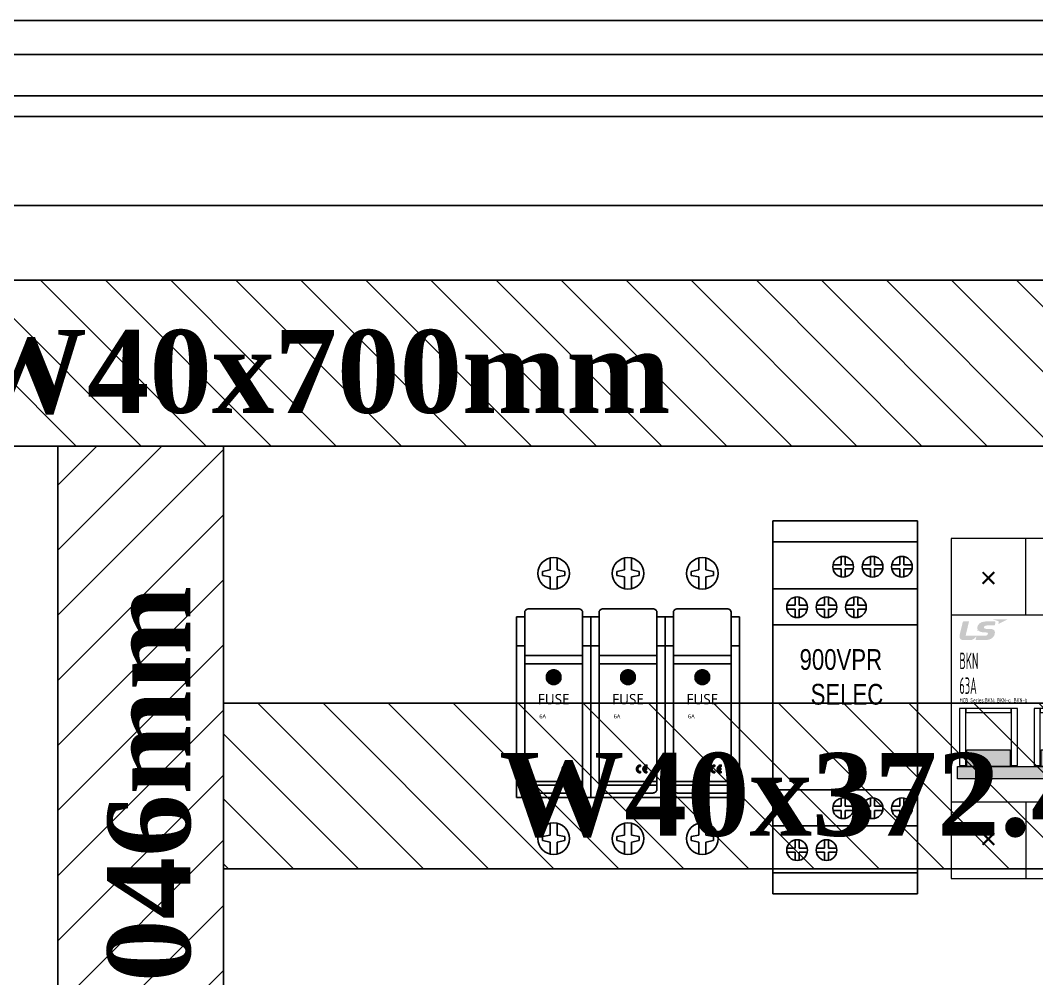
# Model space of a CAD drawing. Header units: millimetres. Extents: x 0 to 3565, y 0 to 2487.
# Drawn here: x 2520.9 to 2766.3, y 2001 to 2232.3 of the extents above; entities that cross this region are included whole.
import ezdxf
from ezdxf.enums import TextEntityAlignment as Align

# ---------------------------------------------------------------- set-up
doc = ezdxf.new("R2010")
doc.units = ezdxf.units.MM
doc.linetypes.add('NEW_LINE159', pattern=[0.7, 0.5, -0.2])
doc.layers.add('2', color=2, linetype='Continuous')
doc.layers.add('hw_Text', color=7, linetype='Continuous', lineweight=13)
doc.styles.add('1_Segoe UI', font='segoeui.ttf')
doc.styles.add('Tahoma', font='timesbd.ttf', dxfattribs={"height": 50})
doc.styles.add('WD_IEC', font='isocp2.shx')

# ---------------------------------------------------------------- blocks, each defined once
blk = doc.blocks.new('*U478')
at = {"ltscale": 100}
h = blk.add_hatch(dxfattribs=at)
h.set_pattern_fill('ANSI31', color=253, scale=3.5, angle=-90, style=0)
h.set_pattern_definition([(315, (295, -0.0001), (7.85772, 7.85772), [])])
h.paths.add_polyline_path([(-102.5, 40), (-102.5, 0), (597.5, 0), (597.5, 40)])
at = {"color": 253, "ltscale": 150}
blk.add_lwpolyline([(-102.5, 40), (-102.5, 0), (597.5, 0), (597.5, 40)], close=True, dxfattribs=at)
at = {"color": 253, "ltscale": 5, "style": 'Tahoma'}
blk.add_attdef('SIZE2', text='', height=20, dxfattribs=at).set_placement((247.5, 18), align=Align.MIDDLE_CENTER)
blk = doc.blocks.new('*U446')
at = {"ltscale": 5}
for p, q in [((8.09, 32.86), (8.1, 35.71)), ((9.81, 32.86), (9.81, 35.71)), ((8.09, 32.86), (6.28, 32.48)), ((8.09, 32.86), (6.28, 32.48)), ((6.28, 32.48), (6.28, 31.52)), ((11.62, 32.48), (9.81, 32.86)), ((11.62, 31.52), (11.62, 32.48)), ((8.09, 31.14), (6.28, 31.52)), ((8.09, 31.14), (8.09, 28.29)), ((8.09, 28.29), (8.09, 31.14)), ((9.81, 31.14), (11.62, 31.52)), ((9.81, 31.14), (9.81, 28.29)), ((9.81, 31.14), (9.81, 31.14)), ((-0.05, 21.5), (-0.05, -22.1)), ((17.95, -22.1), (17.95, 21.5)), ((-0.05, 0), (0.05, 0)), ((17.85, 0), (17.95, 0)), ((-0.05, -22.1), (17.95, -22.1))]:
    blk.add_line(p, q, dxfattribs=at)
at = {"color": 72}
for p, q in [((-0.05, 21.5), (1.95, 21.5)), ((15.95, 21.5), (17.95, 21.5)), ((-0.05, 14.5), (1.95, 14.5)), ((15.95, 14.5), (17.95, 14.5))]:
    blk.add_line(p, q, dxfattribs=at)
for p, q in [((15.95, 12.17), (1.95, 12.17)), ((15.95, 10.18), (1.95, 10.18)), ((15.95, -18.25), (1.95, -18.25)), ((15.95, -19.09), (1.95, -19.09))]:
    blk.add_line(p, q)
at = {"color": 4}
blk.add_line((17.95, -22.1), (-0.05, -22.1), dxfattribs=at)
at = {"color": 9, "ltscale": 5}
for p, q in [((8.09, -31.14), (8.1, -28.29)), ((9.81, -31.14), (9.81, -28.29)), ((8.09, -31.14), (6.28, -31.52)), ((8.09, -31.14), (6.28, -31.52)), ((6.28, -31.52), (6.28, -32.48)), ((11.62, -31.52), (9.81, -31.14)), ((11.62, -32.48), (11.62, -31.52)), ((8.09, -32.86), (6.28, -32.48)), ((8.09, -32.86), (8.09, -35.71)), ((8.09, -35.71), (8.09, -32.86)), ((9.81, -32.86), (11.62, -32.48)), ((9.81, -32.86), (9.81, -35.71)), ((9.81, -32.86), (9.81, -32.86))]:
    blk.add_line(p, q, dxfattribs=at)
at = {"ltscale": 5}
blk.add_lwpolyline([(1.95, 22.47, -0.414214), (2.95, 23.47), (14.95, 23.47, -0.414214), (15.95, 22.47), (15.95, -20, -0.414214), (14.95, -21), (2.95, -21, -0.414214), (1.95, -20)], format="xyb", close=True, dxfattribs=at)
at = {"color": 240, "linetype": 'NEW_LINE159'}
blk.add_lwpolyline([(10.72, 6.95), (10.72, 6.95), (10.71, 7.13), (10.69, 7.31), (10.64, 7.48), (10.58, 7.64), (10.51, 7.8), (10.42, 7.94), (10.32, 8.08), (10.2, 8.21), (10.08, 8.32), (9.94, 8.42), (9.79, 8.51), (9.64, 8.59), (9.48, 8.65), (9.31, 8.69), (9.13, 8.72), (8.95, 8.73), (8.95, 8.73), (8.77, 8.72), (8.59, 8.69), (8.42, 8.65), (8.26, 8.59), (8.11, 8.51), (7.96, 8.42), (7.82, 8.32), (7.7, 8.21), (7.58, 8.08), (7.48, 7.94), (7.39, 7.8), (7.32, 7.64), (7.26, 7.48), (7.21, 7.31), (7.19, 7.13), (7.18, 6.95), (7.18, 6.95), (7.19, 6.77), (7.21, 6.6), (7.26, 6.43), (7.32, 6.26), (7.39, 6.11), (7.48, 5.96), (7.58, 5.83), (7.7, 5.7), (7.82, 5.59), (7.96, 5.48), (8.11, 5.4), (8.26, 5.32), (8.42, 5.26), (8.59, 5.22), (8.77, 5.19), (8.95, 5.18), (8.95, 5.18), (9.13, 5.19), (9.31, 5.22), (9.48, 5.26), (9.64, 5.32), (9.79, 5.4), (9.94, 5.48), (10.08, 5.59), (10.2, 5.7), (10.32, 5.83), (10.42, 5.96), (10.51, 6.11), (10.58, 6.26), (10.64, 6.43), (10.69, 6.6), (10.71, 6.77), (10.72, 6.95)], dxfattribs=at)
at = {"color": 240}
for points in [[(10.69, 7.3), (7.21, 7.3), (7.25, 7.47)], [(7.25, 7.47), (7.21, 7.3)], [(10.65, 7.47), (7.25, 7.47), (7.31, 7.63)], [(7.31, 7.63), (7.25, 7.47)], [(7.25, 7.47), (10.69, 7.3)], [(7.25, 7.47), (10.69, 7.3)], [(10.69, 7.3), (10.65, 7.47), (7.25, 7.47)], [(10.59, 7.63), (7.31, 7.63), (7.39, 7.79)], [(7.39, 7.79), (7.31, 7.63)], [(7.31, 7.63), (10.65, 7.47)], [(7.31, 7.63), (10.65, 7.47)], [(10.65, 7.47), (10.59, 7.63), (7.31, 7.63)], [(10.51, 7.79), (7.39, 7.79), (7.48, 7.94)], [(7.48, 7.94), (7.39, 7.79)], [(7.39, 7.79), (10.59, 7.63)], [(7.39, 7.79), (10.59, 7.63)], [(10.59, 7.63), (10.51, 7.79), (7.39, 7.79)], [(10.42, 7.94), (7.48, 7.94), (7.58, 8.08)], [(7.58, 8.08), (7.48, 7.94)], [(7.48, 7.94), (10.51, 7.79)], [(7.48, 7.94), (10.51, 7.79)], [(10.51, 7.79), (10.42, 7.94), (7.48, 7.94)], [(10.32, 8.08), (7.58, 8.08), (7.7, 8.21)], [(7.7, 8.21), (7.58, 8.08)], [(7.58, 8.08), (10.42, 7.94)], [(7.58, 8.08), (10.42, 7.94)], [(10.42, 7.94), (10.32, 8.08), (7.58, 8.08)], [(10.2, 8.21), (7.7, 8.21), (7.83, 8.32)], [(7.83, 8.32), (7.7, 8.21)], [(7.7, 8.21), (10.32, 8.08)], [(7.7, 8.21), (10.32, 8.08)], [(10.32, 8.08), (10.2, 8.21), (7.7, 8.21)], [(10.07, 8.32), (7.83, 8.32), (7.97, 8.43)], [(7.97, 8.43), (7.83, 8.32)], [(7.83, 8.32), (10.2, 8.21)], [(7.83, 8.32), (10.2, 8.21)], [(10.2, 8.21), (10.07, 8.32), (7.83, 8.32)], [(9.93, 8.43), (7.97, 8.43), (8.11, 8.52)], [(8.11, 8.52), (7.97, 8.43)], [(7.97, 8.43), (10.07, 8.32)], [(7.97, 8.43), (10.07, 8.32)], [(10.07, 8.32), (9.93, 8.43), (7.97, 8.43)], [(9.79, 8.52), (8.11, 8.52), (8.27, 8.59)], [(8.27, 8.59), (8.11, 8.52)], [(8.11, 8.52), (9.93, 8.43)], [(8.11, 8.52), (9.93, 8.43)], [(9.93, 8.43), (9.79, 8.52), (8.11, 8.52)], [(9.63, 8.59), (8.27, 8.59), (8.44, 8.65)], [(8.44, 8.65), (8.27, 8.59)], [(8.27, 8.59), (9.79, 8.52)], [(8.27, 8.59), (9.79, 8.52)], [(9.79, 8.52), (9.63, 8.59), (8.27, 8.59)], [(9.46, 8.65), (8.44, 8.65), (8.6, 8.69)], [(8.6, 8.69), (8.44, 8.65)], [(8.44, 8.65), (9.63, 8.59)], [(8.44, 8.65), (9.63, 8.59)], [(9.63, 8.59), (9.46, 8.65), (8.44, 8.65)], [(9.3, 8.69), (8.6, 8.69), (8.78, 8.72)], [(8.78, 8.72), (8.6, 8.69)], [(8.6, 8.69), (9.46, 8.65)], [(8.6, 8.69), (9.46, 8.65)], [(9.46, 8.65), (9.3, 8.69), (8.6, 8.69)], [(9.12, 8.72), (8.78, 8.72), (8.95, 8.73)], [(8.95, 8.73), (8.78, 8.72)], [(8.78, 8.72), (9.3, 8.69)], [(8.78, 8.72), (9.3, 8.69)], [(9.3, 8.69), (9.12, 8.72), (8.78, 8.72)], [(8.95, 8.73), (9.12, 8.72)], [(9.12, 8.72), (8.95, 8.73)], [(9.12, 8.72), (9.3, 8.69)], [(9.3, 8.69), (9.46, 8.65)], [(9.46, 8.65), (9.63, 8.59)], [(9.63, 8.59), (9.79, 8.52)], [(9.79, 8.52), (9.93, 8.43)], [(9.93, 8.43), (10.07, 8.32)], [(10.07, 8.32), (10.2, 8.21)], [(10.2, 8.21), (10.32, 8.08)], [(10.32, 8.08), (10.42, 7.94)], [(10.42, 7.94), (10.51, 7.79)], [(10.51, 7.79), (10.59, 7.63)], [(10.59, 7.63), (10.65, 7.47)], [(10.65, 7.47), (10.69, 7.3)], [(10.72, 6.95), (7.18, 6.95), (7.19, 7.13)], [(7.19, 7.13), (7.18, 6.95)], [(7.18, 6.95), (10.71, 6.78)], [(10.71, 6.78), (7.19, 6.78), (7.18, 6.95)], [(7.18, 6.95), (10.71, 6.78)], [(10.71, 6.78), (10.72, 6.95), (7.18, 6.95)], [(7.18, 6.95), (7.19, 6.78)], [(10.71, 7.13), (7.19, 7.13), (7.21, 7.3)], [(7.21, 7.3), (7.19, 7.13)], [(7.19, 7.13), (10.72, 6.95)], [(7.19, 7.13), (10.72, 6.95)], [(10.72, 6.95), (10.71, 7.13), (7.19, 7.13)], [(7.19, 6.78), (10.69, 6.61)], [(10.69, 6.61), (7.21, 6.61), (7.19, 6.78)], [(7.19, 6.78), (10.69, 6.61)], [(10.69, 6.61), (10.71, 6.78), (7.19, 6.78)], [(7.19, 6.78), (7.21, 6.61)], [(7.21, 7.3), (10.71, 7.13)], [(7.21, 7.3), (10.71, 7.13)], [(10.71, 7.13), (10.69, 7.3), (7.21, 7.3)], [(7.21, 6.61), (10.65, 6.44)], [(10.65, 6.44), (7.25, 6.44), (7.21, 6.61)], [(7.21, 6.61), (10.65, 6.44)], [(10.65, 6.44), (10.69, 6.61), (7.21, 6.61)], [(7.21, 6.61), (7.25, 6.44)], [(7.25, 6.44), (10.59, 6.28)], [(10.59, 6.28), (7.31, 6.28), (7.25, 6.44)], [(7.25, 6.44), (10.59, 6.28)], [(10.59, 6.28), (10.65, 6.44), (7.25, 6.44)], [(7.25, 6.44), (7.31, 6.28)], [(7.31, 6.28), (10.51, 6.12)], [(10.51, 6.12), (7.39, 6.12), (7.31, 6.28)], [(7.31, 6.28), (10.51, 6.12)], [(10.51, 6.12), (10.59, 6.28), (7.31, 6.28)], [(7.31, 6.28), (7.39, 6.12)], [(7.39, 6.12), (10.42, 5.97)], [(10.42, 5.97), (7.48, 5.97), (7.39, 6.12)], [(7.39, 6.12), (10.42, 5.97)], [(10.42, 5.97), (10.51, 6.12), (7.39, 6.12)], [(7.39, 6.12), (7.48, 5.97)], [(7.48, 5.97), (10.32, 5.83)], [(10.32, 5.83), (7.58, 5.83), (7.48, 5.97)], [(7.48, 5.97), (10.32, 5.83)], [(10.32, 5.83), (10.42, 5.97), (7.48, 5.97)], [(7.48, 5.97), (7.58, 5.83)], [(7.58, 5.83), (10.2, 5.7)], [(10.2, 5.7), (7.7, 5.7), (7.58, 5.83)], [(7.58, 5.83), (10.2, 5.7)], [(10.2, 5.7), (10.32, 5.83), (7.58, 5.83)], [(7.58, 5.83), (7.7, 5.7)], [(7.7, 5.7), (10.07, 5.58)], [(10.07, 5.58), (7.83, 5.58), (7.7, 5.7)], [(7.7, 5.7), (10.07, 5.58)], [(10.07, 5.58), (10.2, 5.7), (7.7, 5.7)], [(7.7, 5.7), (7.83, 5.58)], [(7.83, 5.58), (9.93, 5.48)], [(9.93, 5.48), (7.97, 5.48), (7.83, 5.58)], [(7.83, 5.58), (9.93, 5.48)], [(9.93, 5.48), (10.07, 5.58), (7.83, 5.58)], [(7.83, 5.58), (7.97, 5.48)], [(7.97, 5.48), (9.79, 5.39)], [(9.79, 5.39), (8.11, 5.39), (7.97, 5.48)], [(7.97, 5.48), (9.79, 5.39)], [(9.79, 5.39), (9.93, 5.48), (7.97, 5.48)], [(7.97, 5.48), (8.11, 5.39)], [(8.11, 5.39), (9.63, 5.32)], [(9.63, 5.32), (8.27, 5.32), (8.11, 5.39)], [(8.11, 5.39), (9.63, 5.32)], [(9.63, 5.32), (9.79, 5.39), (8.11, 5.39)], [(8.11, 5.39), (8.27, 5.32)], [(8.27, 5.32), (9.46, 5.26)], [(9.46, 5.26), (8.44, 5.26), (8.27, 5.32)], [(8.27, 5.32), (9.46, 5.26)], [(9.46, 5.26), (9.63, 5.32), (8.27, 5.32)], [(8.27, 5.32), (8.44, 5.26)], [(8.44, 5.26), (9.3, 5.22)], [(9.3, 5.22), (8.6, 5.22), (8.44, 5.26)], [(8.44, 5.26), (9.3, 5.22)], [(9.3, 5.22), (9.46, 5.26), (8.44, 5.26)], [(8.44, 5.26), (8.6, 5.22)], [(8.6, 5.22), (9.12, 5.19)], [(9.12, 5.19), (8.78, 5.19), (8.6, 5.22)], [(8.6, 5.22), (9.12, 5.19)], [(9.12, 5.19), (9.3, 5.22), (8.6, 5.22)], [(8.6, 5.22), (8.78, 5.19)], [(8.78, 5.19), (8.95, 5.18)], [(8.95, 5.18), (9.12, 5.19), (8.78, 5.19)], [(8.95, 5.18), (8.78, 5.19)], [(9.12, 5.19), (8.95, 5.18)], [(9.3, 5.22), (9.12, 5.19)], [(9.46, 5.26), (9.3, 5.22)], [(9.63, 5.32), (9.46, 5.26)], [(9.79, 5.39), (9.63, 5.32)], [(9.93, 5.48), (9.79, 5.39)], [(10.07, 5.58), (9.93, 5.48)], [(10.2, 5.7), (10.07, 5.58)], [(10.32, 5.83), (10.2, 5.7)], [(10.42, 5.97), (10.32, 5.83)], [(10.51, 6.12), (10.42, 5.97)], [(10.59, 6.28), (10.51, 6.12)], [(10.65, 6.44), (10.59, 6.28)], [(10.69, 6.61), (10.65, 6.44)], [(10.69, 7.3), (10.71, 7.13)], [(10.71, 6.78), (10.69, 6.61)], [(10.71, 7.13), (10.72, 6.95)], [(10.72, 6.95), (10.71, 6.78)]]:
    blk.add_lwpolyline(points, dxfattribs=at)
for points in [[(11.94, -14.25), (11.94, -14.25), (11.88, -14.25), (11.81, -14.26), (11.75, -14.27), (11.69, -14.28), (11.63, -14.3), (11.57, -14.32), (11.52, -14.35), (11.46, -14.38), (11.41, -14.41), (11.36, -14.45), (11.31, -14.49), (11.27, -14.53), (11.22, -14.58), (11.18, -14.62), (11.15, -14.68), (11.11, -14.73), (11.11, -14.73), (11.08, -14.79), (11.06, -14.84), (11.03, -14.9), (11.02, -14.96), (11, -15.02), (10.99, -15.08), (10.99, -15.15), (10.98, -15.21), (10.99, -15.27), (10.99, -15.33), (11, -15.39), (11.02, -15.45), (11.03, -15.51), (11.06, -15.57), (11.08, -15.63), (11.11, -15.69), (11.11, -15.69), (11.15, -15.74), (11.18, -15.79), (11.22, -15.84), (11.27, -15.89), (11.31, -15.93), (11.36, -15.97), (11.41, -16), (11.46, -16.04), (11.52, -16.07), (11.57, -16.09), (11.63, -16.11), (11.69, -16.13), (11.75, -16.15), (11.81, -16.16), (11.88, -16.16), (11.94, -16.16)], [(11.94, -14.59), (11.94, -14.59), (11.9, -14.59), (11.86, -14.6), (11.82, -14.6), (11.78, -14.61), (11.74, -14.62), (11.7, -14.64), (11.67, -14.66), (11.63, -14.67), (11.6, -14.69), (11.57, -14.72), (11.54, -14.74), (11.51, -14.77), (11.48, -14.8), (11.45, -14.83), (11.43, -14.86), (11.41, -14.9), (11.41, -14.9), (11.39, -14.94), (11.37, -14.97), (11.36, -15.01), (11.35, -15.05), (11.34, -15.09), (11.33, -15.13), (11.33, -15.17), (11.32, -15.21), (11.33, -15.25), (11.33, -15.29), (11.34, -15.33), (11.35, -15.37), (11.36, -15.4), (11.37, -15.44), (11.39, -15.48), (11.41, -15.52), (11.41, -15.52), (11.43, -15.55), (11.45, -15.58), (11.48, -15.62), (11.51, -15.64), (11.54, -15.67), (11.57, -15.7), (11.6, -15.72), (11.63, -15.74), (11.67, -15.76), (11.7, -15.78), (11.74, -15.79), (11.78, -15.8), (11.82, -15.81), (11.86, -15.82), (11.9, -15.82), (11.94, -15.82)], [(13.51, -14.25), (13.51, -14.25), (13.45, -14.25), (13.39, -14.26), (13.33, -14.27), (13.27, -14.28), (13.21, -14.3), (13.15, -14.32), (13.09, -14.35), (13.04, -14.38), (12.98, -14.41), (12.93, -14.45), (12.89, -14.49), (12.84, -14.53), (12.8, -14.58), (12.76, -14.62), (12.72, -14.68), (12.69, -14.73), (12.69, -14.73), (12.66, -14.79), (12.63, -14.84), (12.61, -14.9), (12.59, -14.96), (12.58, -15.02), (12.57, -15.08), (12.56, -15.15), (12.56, -15.21), (12.56, -15.27), (12.57, -15.33), (12.58, -15.39), (12.59, -15.45), (12.61, -15.51), (12.63, -15.57), (12.66, -15.63), (12.69, -15.69), (12.69, -15.69), (12.72, -15.74), (12.76, -15.79), (12.8, -15.84), (12.84, -15.89), (12.89, -15.93), (12.93, -15.97), (12.98, -16), (13.04, -16.04), (13.09, -16.07), (13.15, -16.09), (13.21, -16.11), (13.27, -16.13), (13.33, -16.15), (13.39, -16.16), (13.45, -16.16), (13.51, -16.16)], [(13.51, -14.59), (13.51, -14.59), (13.46, -14.59), (13.41, -14.6), (13.36, -14.61), (13.32, -14.62), (13.27, -14.64), (13.23, -14.66), (13.18, -14.69), (13.14, -14.72), (13.11, -14.75), (13.07, -14.78), (13.04, -14.82), (13.01, -14.86), (12.98, -14.9), (12.96, -14.94), (12.94, -14.99), (12.92, -15.04)], [(12.92, -15.04), (13.43, -15.04)], [(12.92, -15.38), (13.43, -15.38)], [(12.92, -15.38), (12.92, -15.38), (12.94, -15.43), (12.96, -15.47), (12.98, -15.52), (13.01, -15.56), (13.04, -15.6), (13.07, -15.64), (13.11, -15.67), (13.14, -15.7), (13.18, -15.73), (13.23, -15.75), (13.27, -15.77), (13.32, -15.79), (13.36, -15.81), (13.41, -15.82), (13.46, -15.82), (13.51, -15.82)], [(13.43, -15.04), (13.43, -15.38)]]:
    blk.add_lwpolyline(points)
at = {"color": 251}
for points in [[(11.55, -14.73), (11.11, -14.73), (11.15, -14.67)], [(11.15, -14.67), (11.11, -14.73)], [(11.63, -14.67), (11.15, -14.67), (11.18, -14.63)], [(11.18, -14.63), (11.15, -14.67)], [(11.15, -14.67), (11.55, -14.73)], [(11.15, -14.67), (11.55, -14.73)], [(11.55, -14.73), (11.63, -14.67), (11.15, -14.67)], [(11.74, -14.63), (11.18, -14.63), (11.2, -14.6)], [(11.2, -14.6), (11.18, -14.63)], [(11.18, -14.63), (11.73, -14.63)], [(11.73, -14.63), (11.18, -14.63), (11.18, -14.63)], [(11.18, -14.63), (11.73, -14.63)], [(11.73, -14.63), (11.74, -14.63), (11.18, -14.63)], [(11.18, -14.63), (11.63, -14.67)], [(11.18, -14.63), (11.63, -14.67)], [(11.63, -14.67), (11.73, -14.63), (11.18, -14.63)], [(11.18, -14.63), (11.18, -14.63)], [(11.83, -14.6), (11.2, -14.6), (11.21, -14.59)], [(11.21, -14.59), (11.2, -14.6)], [(11.2, -14.6), (11.74, -14.63)], [(11.2, -14.6), (11.74, -14.63)], [(11.74, -14.63), (11.83, -14.6), (11.2, -14.6)], [(11.94, -14.59), (11.21, -14.59), (11.26, -14.53)], [(11.26, -14.53), (11.21, -14.59)], [(11.21, -14.59), (11.83, -14.6)], [(11.21, -14.59), (11.83, -14.6)], [(11.83, -14.6), (11.94, -14.59), (11.21, -14.59)], [(11.94, -14.53), (11.26, -14.53), (11.36, -14.45)], [(11.36, -14.45), (11.26, -14.53)], [(11.26, -14.53), (11.94, -14.59)], [(11.26, -14.53), (11.94, -14.59)], [(11.94, -14.59), (11.94, -14.53), (11.26, -14.53)], [(11.94, -14.45), (11.36, -14.45), (11.46, -14.38)], [(11.46, -14.38), (11.36, -14.45)], [(11.36, -14.45), (11.94, -14.53)], [(11.36, -14.45), (11.94, -14.53)], [(11.94, -14.53), (11.94, -14.45), (11.36, -14.45)], [(11.94, -14.38), (11.46, -14.38), (11.58, -14.32)], [(11.58, -14.32), (11.46, -14.38)], [(11.46, -14.38), (11.94, -14.45)], [(11.46, -14.38), (11.94, -14.45)], [(11.94, -14.45), (11.94, -14.38), (11.46, -14.38)], [(11.63, -14.67), (11.55, -14.73)], [(11.94, -14.32), (11.58, -14.32), (11.69, -14.28)], [(11.69, -14.28), (11.58, -14.32)], [(11.58, -14.32), (11.94, -14.38)], [(11.58, -14.32), (11.94, -14.38)], [(11.94, -14.38), (11.94, -14.32), (11.58, -14.32)], [(11.73, -14.63), (11.63, -14.67)], [(11.94, -14.28), (11.69, -14.28), (11.82, -14.26)], [(11.82, -14.26), (11.69, -14.28)], [(11.69, -14.28), (11.94, -14.32)], [(11.69, -14.28), (11.94, -14.32)], [(11.94, -14.32), (11.94, -14.28), (11.69, -14.28)], [(11.74, -14.63), (11.73, -14.63)], [(11.83, -14.6), (11.74, -14.63)], [(11.94, -14.26), (11.82, -14.26), (11.94, -14.25)], [(11.94, -14.25), (11.82, -14.26)], [(11.82, -14.26), (11.94, -14.28)], [(11.82, -14.26), (11.94, -14.28)], [(11.94, -14.28), (11.94, -14.26), (11.82, -14.26)], [(11.94, -14.59), (11.83, -14.6)], [(11.94, -14.25), (11.94, -14.26)], [(11.94, -14.26), (11.94, -14.25)], [(11.94, -14.26), (11.94, -14.28)], [(11.94, -14.28), (11.94, -14.32)], [(11.94, -14.32), (11.94, -14.38)], [(11.94, -14.38), (11.94, -14.45)], [(11.94, -14.45), (11.94, -14.53)], [(11.94, -14.53), (11.94, -14.59)], [(13.13, -14.73), (12.69, -14.73), (12.72, -14.68)], [(12.72, -14.68), (12.69, -14.73)], [(13.19, -14.68), (12.72, -14.68), (12.75, -14.63)], [(12.75, -14.63), (12.72, -14.68)], [(12.72, -14.68), (13.13, -14.73)], [(12.72, -14.68), (13.13, -14.73)], [(13.13, -14.73), (13.19, -14.68), (12.72, -14.68)], [(13.29, -14.63), (12.75, -14.63), (12.76, -14.63)], [(12.75, -14.63), (13.19, -14.68)], [(12.75, -14.63), (13.19, -14.68)], [(13.19, -14.68), (13.29, -14.63), (12.75, -14.63)], [(12.76, -14.63), (12.75, -14.63)], [(13.32, -14.63), (12.76, -14.63), (12.78, -14.6)], [(12.78, -14.6), (12.76, -14.63)], [(12.76, -14.63), (13.29, -14.63)], [(12.76, -14.63), (13.29, -14.63)], [(13.29, -14.63), (13.32, -14.63), (12.76, -14.63)], [(13.4, -14.6), (12.78, -14.6), (12.79, -14.59)], [(12.79, -14.59), (12.78, -14.6)], [(12.78, -14.6), (13.32, -14.63)], [(12.78, -14.6), (13.32, -14.63)], [(13.32, -14.63), (13.4, -14.6), (12.78, -14.6)], [(13.51, -14.59), (12.79, -14.59), (12.84, -14.53)], [(12.84, -14.53), (12.79, -14.59)], [(12.79, -14.59), (13.4, -14.6)], [(12.79, -14.59), (13.4, -14.6)], [(13.4, -14.6), (13.51, -14.59), (12.79, -14.59)], [(13.51, -14.53), (12.84, -14.53), (12.93, -14.45)], [(12.93, -14.45), (12.84, -14.53)], [(12.84, -14.53), (13.51, -14.59)], [(12.84, -14.53), (13.51, -14.59)], [(13.51, -14.59), (13.51, -14.53), (12.84, -14.53)], [(13.51, -14.45), (12.93, -14.45), (13.04, -14.38)], [(13.04, -14.38), (12.93, -14.45)], [(12.93, -14.45), (13.51, -14.53)], [(12.93, -14.45), (13.51, -14.53)], [(13.51, -14.53), (13.51, -14.45), (12.93, -14.45)], [(13.51, -14.38), (13.04, -14.38), (13.15, -14.32)], [(13.15, -14.32), (13.04, -14.38)], [(13.04, -14.38), (13.51, -14.45)], [(13.04, -14.38), (13.51, -14.45)], [(13.51, -14.45), (13.51, -14.38), (13.04, -14.38)], [(13.19, -14.68), (13.13, -14.73)], [(13.51, -14.32), (13.15, -14.32), (13.27, -14.28)], [(13.27, -14.28), (13.15, -14.32)], [(13.15, -14.32), (13.51, -14.38)], [(13.15, -14.32), (13.51, -14.38)], [(13.51, -14.38), (13.51, -14.32), (13.15, -14.32)], [(13.29, -14.63), (13.19, -14.68)], [(13.51, -14.28), (13.27, -14.28), (13.39, -14.26)], [(13.39, -14.26), (13.27, -14.28)], [(13.27, -14.28), (13.51, -14.32)], [(13.27, -14.28), (13.51, -14.32)], [(13.51, -14.32), (13.51, -14.28), (13.27, -14.28)], [(13.32, -14.63), (13.29, -14.63)], [(13.4, -14.6), (13.32, -14.63)], [(13.51, -14.26), (13.39, -14.26), (13.51, -14.25)], [(13.51, -14.25), (13.39, -14.26)], [(13.39, -14.26), (13.51, -14.28)], [(13.39, -14.26), (13.51, -14.28)], [(13.51, -14.28), (13.51, -14.26), (13.39, -14.26)], [(13.51, -14.59), (13.4, -14.6)], [(13.51, -14.25), (13.51, -14.26)], [(13.51, -14.26), (13.51, -14.25)], [(13.51, -14.26), (13.51, -14.28)], [(13.51, -14.28), (13.51, -14.32)], [(13.51, -14.32), (13.51, -14.38)], [(13.51, -14.38), (13.51, -14.45)], [(13.51, -14.45), (13.51, -14.53)], [(13.51, -14.53), (13.51, -14.59)], [(11.32, -15.21), (10.98, -15.21), (10.99, -15.1)], [(10.99, -15.1), (10.98, -15.21)], [(10.98, -15.21), (11.33, -15.32)], [(11.33, -15.32), (10.99, -15.32), (10.98, -15.21)], [(10.98, -15.21), (11.33, -15.32)], [(11.33, -15.32), (11.32, -15.21), (10.98, -15.21)], [(10.98, -15.21), (10.99, -15.32)], [(11.34, -15.08), (10.99, -15.08), (11.01, -15)], [(11.01, -15), (10.99, -15.08)], [(10.99, -15.08), (11.33, -15.1)], [(11.33, -15.1), (10.99, -15.1), (10.99, -15.08)], [(10.99, -15.08), (11.33, -15.1)], [(11.33, -15.1), (11.34, -15.08), (10.99, -15.08)], [(10.99, -15.08), (10.99, -15.1)], [(10.99, -15.1), (11.32, -15.21)], [(10.99, -15.1), (11.32, -15.21)], [(11.32, -15.21), (11.33, -15.1), (10.99, -15.1)], [(10.99, -15.32), (11.34, -15.33)], [(11.34, -15.33), (10.99, -15.33), (10.99, -15.32)], [(10.99, -15.32), (11.34, -15.33)], [(11.34, -15.33), (11.33, -15.32), (10.99, -15.32)], [(10.99, -15.32), (10.99, -15.33)], [(10.99, -15.33), (11.36, -15.42)], [(11.36, -15.42), (11.01, -15.42), (10.99, -15.33)], [(10.99, -15.33), (11.36, -15.42)], [(11.36, -15.42), (11.34, -15.33), (10.99, -15.33)], [(10.99, -15.33), (11.01, -15.42)], [(11.36, -15), (11.01, -15), (11.02, -14.96)], [(11.02, -14.96), (11.01, -15)], [(11.01, -15), (11.34, -15.08)], [(11.01, -15), (11.34, -15.08)], [(11.34, -15.08), (11.36, -15), (11.01, -15)], [(11.01, -15.42), (11.38, -15.46)], [(11.38, -15.46), (11.02, -15.46), (11.01, -15.42)], [(11.01, -15.42), (11.38, -15.46)], [(11.38, -15.46), (11.36, -15.42), (11.01, -15.42)], [(11.01, -15.42), (11.02, -15.46)], [(11.38, -14.96), (11.02, -14.96), (11.04, -14.9)], [(11.04, -14.9), (11.02, -14.96)], [(11.02, -14.96), (11.36, -15)], [(11.02, -14.96), (11.36, -15)], [(11.36, -15), (11.38, -14.96), (11.02, -14.96)], [(11.02, -15.46), (11.41, -15.52)], [(11.41, -15.52), (11.04, -15.52), (11.02, -15.46)], [(11.02, -15.46), (11.41, -15.52)], [(11.41, -15.52), (11.38, -15.46), (11.02, -15.46)], [(11.02, -15.46), (11.04, -15.52)], [(11.41, -14.9), (11.04, -14.9), (11.06, -14.84)], [(11.06, -14.84), (11.04, -14.9)], [(11.04, -14.9), (11.38, -14.96)], [(11.04, -14.9), (11.38, -14.96)], [(11.38, -14.96), (11.41, -14.9), (11.04, -14.9)], [(11.04, -15.52), (11.45, -15.57)], [(11.45, -15.57), (11.06, -15.57), (11.04, -15.52)], [(11.04, -15.52), (11.45, -15.57)], [(11.45, -15.57), (11.41, -15.52), (11.04, -15.52)], [(11.04, -15.52), (11.06, -15.57)], [(11.45, -14.84), (11.06, -14.84), (11.07, -14.81)], [(11.07, -14.81), (11.06, -14.84)], [(11.06, -14.84), (11.41, -14.9)], [(11.06, -14.84), (11.41, -14.9)], [(11.41, -14.9), (11.45, -14.84), (11.06, -14.84)], [(11.06, -15.57), (11.47, -15.6)], [(11.47, -15.6), (11.07, -15.6), (11.06, -15.57)], [(11.06, -15.57), (11.47, -15.6)], [(11.47, -15.6), (11.45, -15.57), (11.06, -15.57)], [(11.06, -15.57), (11.07, -15.6)], [(11.47, -14.81), (11.07, -14.81), (11.11, -14.74)], [(11.11, -14.74), (11.07, -14.81)], [(11.07, -14.81), (11.45, -14.84)], [(11.07, -14.81), (11.45, -14.84)], [(11.45, -14.84), (11.47, -14.81), (11.07, -14.81)], [(11.07, -15.6), (11.55, -15.68)], [(11.55, -15.68), (11.11, -15.68), (11.07, -15.6)], [(11.07, -15.6), (11.55, -15.68)], [(11.55, -15.68), (11.47, -15.6), (11.07, -15.6)], [(11.07, -15.6), (11.11, -15.68)], [(11.11, -14.73), (11.55, -14.74)], [(11.55, -14.74), (11.11, -14.74), (11.11, -14.73)], [(11.11, -14.73), (11.55, -14.74)], [(11.55, -14.74), (11.55, -14.73), (11.11, -14.73)], [(11.11, -14.73), (11.11, -14.74)], [(11.11, -14.74), (11.47, -14.81)], [(11.11, -14.74), (11.47, -14.81)], [(11.47, -14.81), (11.55, -14.74), (11.11, -14.74)], [(11.11, -15.68), (11.55, -15.69)], [(11.55, -15.69), (11.11, -15.69), (11.11, -15.68)], [(11.11, -15.68), (11.55, -15.69)], [(11.55, -15.69), (11.55, -15.68), (11.11, -15.68)], [(11.11, -15.68), (11.11, -15.69)], [(11.11, -15.69), (11.63, -15.74)], [(11.63, -15.74), (11.15, -15.74), (11.11, -15.69)], [(11.11, -15.69), (11.63, -15.74)], [(11.63, -15.74), (11.55, -15.69), (11.11, -15.69)], [(11.11, -15.69), (11.15, -15.74)], [(11.15, -15.74), (11.73, -15.79)], [(11.73, -15.79), (11.18, -15.79), (11.15, -15.74)], [(11.15, -15.74), (11.73, -15.79)], [(11.73, -15.79), (11.63, -15.74), (11.15, -15.74)], [(11.15, -15.74), (11.18, -15.79)], [(11.18, -15.79), (11.74, -15.79)], [(11.74, -15.79), (11.18, -15.79), (11.18, -15.79)], [(11.18, -15.79), (11.74, -15.79)], [(11.74, -15.79), (11.73, -15.79), (11.18, -15.79)], [(11.18, -15.79), (11.83, -15.82)], [(11.83, -15.82), (11.2, -15.82), (11.18, -15.79)], [(11.18, -15.79), (11.83, -15.82)], [(11.83, -15.82), (11.74, -15.79), (11.18, -15.79)], [(11.18, -15.79), (11.18, -15.79)], [(11.18, -15.79), (11.2, -15.82)], [(11.2, -15.82), (11.94, -15.82)], [(11.94, -15.82), (11.21, -15.82), (11.2, -15.82)], [(11.2, -15.82), (11.94, -15.82)], [(11.94, -15.82), (11.83, -15.82), (11.2, -15.82)], [(11.2, -15.82), (11.21, -15.82)], [(11.21, -15.82), (11.94, -15.88)], [(11.94, -15.88), (11.26, -15.88), (11.21, -15.82)], [(11.21, -15.82), (11.94, -15.88)], [(11.94, -15.88), (11.94, -15.82), (11.21, -15.82)], [(11.21, -15.82), (11.26, -15.88)], [(11.26, -15.88), (11.94, -15.97)], [(11.94, -15.97), (11.36, -15.97), (11.26, -15.88)], [(11.26, -15.88), (11.94, -15.97)], [(11.94, -15.97), (11.94, -15.88), (11.26, -15.88)], [(11.26, -15.88), (11.36, -15.97)], [(11.33, -15.1), (11.32, -15.21)], [(11.32, -15.21), (11.33, -15.32)], [(11.34, -15.08), (11.33, -15.1)], [(11.33, -15.32), (11.34, -15.33)], [(11.36, -15), (11.34, -15.08)], [(11.34, -15.33), (11.36, -15.42)], [(11.38, -14.96), (11.36, -15)], [(11.36, -15.42), (11.38, -15.46)], [(11.36, -15.97), (11.94, -16.04)], [(11.94, -16.04), (11.46, -16.04), (11.36, -15.97)], [(11.36, -15.97), (11.94, -16.04)], [(11.94, -16.04), (11.94, -15.97), (11.36, -15.97)], [(11.36, -15.97), (11.46, -16.04)], [(11.41, -14.9), (11.38, -14.96)], [(11.38, -15.46), (11.41, -15.52)], [(11.45, -14.84), (11.41, -14.9)], [(11.41, -15.52), (11.45, -15.57)], [(11.47, -14.81), (11.45, -14.84)], [(11.45, -15.57), (11.47, -15.6)], [(11.46, -16.04), (11.94, -16.09)], [(11.94, -16.09), (11.58, -16.09), (11.46, -16.04)], [(11.46, -16.04), (11.94, -16.09)], [(11.94, -16.09), (11.94, -16.04), (11.46, -16.04)], [(11.46, -16.04), (11.58, -16.09)], [(11.55, -14.74), (11.47, -14.81)], [(11.47, -15.6), (11.55, -15.68)], [(11.55, -14.73), (11.55, -14.74)], [(11.55, -15.68), (11.55, -15.69)], [(11.55, -15.69), (11.63, -15.74)], [(11.58, -16.09), (11.94, -16.13)], [(11.94, -16.13), (11.69, -16.13), (11.58, -16.09)], [(11.58, -16.09), (11.94, -16.13)], [(11.94, -16.13), (11.94, -16.09), (11.58, -16.09)], [(11.58, -16.09), (11.69, -16.13)], [(11.63, -15.74), (11.73, -15.79)], [(11.69, -16.13), (11.94, -16.16)], [(11.94, -16.16), (11.82, -16.16), (11.69, -16.13)], [(11.69, -16.13), (11.94, -16.16)], [(11.94, -16.16), (11.94, -16.13), (11.69, -16.13)], [(11.69, -16.13), (11.82, -16.16)], [(11.73, -15.79), (11.74, -15.79)], [(11.74, -15.79), (11.83, -15.82)], [(11.82, -16.16), (11.94, -16.16)], [(11.94, -16.16), (11.94, -16.16), (11.82, -16.16)], [(11.94, -16.16), (11.82, -16.16)], [(11.83, -15.82), (11.94, -15.82)], [(11.94, -15.82), (11.94, -15.88)], [(11.94, -15.88), (11.94, -15.97)], [(11.94, -15.97), (11.94, -16.04)], [(11.94, -16.04), (11.94, -16.09)], [(11.94, -16.09), (11.94, -16.13)], [(11.94, -16.13), (11.94, -16.16)], [(11.94, -16.16), (11.94, -16.16)], [(13.43, -15.21), (12.56, -15.21), (12.57, -15.08)], [(12.57, -15.08), (12.56, -15.21)], [(12.56, -15.21), (13.43, -15.33)], [(13.43, -15.33), (12.57, -15.33), (12.56, -15.21)], [(12.56, -15.21), (13.43, -15.33)], [(13.43, -15.33), (13.43, -15.21), (12.56, -15.21)], [(12.56, -15.21), (12.57, -15.33)], [(13.43, -15.08), (12.57, -15.08), (12.58, -15.04)], [(12.58, -15.04), (12.57, -15.08)], [(12.57, -15.08), (13.43, -15.21)], [(12.57, -15.08), (13.43, -15.21)], [(13.43, -15.21), (13.43, -15.08), (12.57, -15.08)], [(12.57, -15.33), (13.43, -15.38)], [(13.43, -15.38), (12.58, -15.38), (12.57, -15.33)], [(12.57, -15.33), (13.43, -15.38)], [(13.43, -15.38), (13.43, -15.33), (12.57, -15.33)], [(12.57, -15.33), (12.58, -15.38)], [(12.92, -15.04), (12.58, -15.04), (12.59, -14.96)], [(12.59, -14.96), (12.58, -15.04)], [(12.58, -15.04), (13.43, -15.08)], [(12.58, -15.04), (13.43, -15.08)], [(13.43, -15.08), (13.43, -15.04), (12.58, -15.04)], [(12.58, -15.38), (12.95, -15.46)], [(12.95, -15.46), (12.59, -15.46), (12.58, -15.38)], [(12.58, -15.38), (12.95, -15.46)], [(12.95, -15.46), (12.92, -15.38), (12.58, -15.38)], [(12.58, -15.38), (12.59, -15.46)], [(12.95, -14.96), (12.59, -14.96), (12.6, -14.93)], [(12.6, -14.93), (12.59, -14.96)], [(12.59, -14.96), (12.92, -15.04)], [(12.59, -14.96), (12.92, -15.04)], [(12.92, -15.04), (12.95, -14.96), (12.59, -14.96)], [(12.59, -15.46), (12.96, -15.48)], [(12.96, -15.48), (12.6, -15.48), (12.59, -15.46)], [(12.59, -15.46), (12.96, -15.48)], [(12.96, -15.48), (12.95, -15.46), (12.59, -15.46)], [(12.59, -15.46), (12.6, -15.48)], [(12.96, -14.93), (12.6, -14.93), (12.63, -14.84)], [(12.63, -14.84), (12.6, -14.93)], [(12.6, -14.93), (12.95, -14.96)], [(12.6, -14.93), (12.95, -14.96)], [(12.95, -14.96), (12.96, -14.93), (12.6, -14.93)], [(12.6, -15.48), (13.02, -15.57)], [(13.02, -15.57), (12.63, -15.57), (12.6, -15.48)], [(12.6, -15.48), (13.02, -15.57)], [(13.02, -15.57), (12.96, -15.48), (12.6, -15.48)], [(12.6, -15.48), (12.63, -15.57)], [(13.02, -14.84), (12.63, -14.84), (12.68, -14.75)], [(12.68, -14.75), (12.63, -14.84)], [(12.63, -14.84), (13.02, -14.84)], [(13.02, -14.84), (12.63, -14.84), (12.63, -14.84)], [(12.63, -14.84), (13.02, -14.84)], [(13.02, -14.84), (13.02, -14.84), (12.63, -14.84)], [(12.63, -14.84), (12.96, -14.93)], [(12.63, -14.84), (12.96, -14.93)], [(12.96, -14.93), (13.02, -14.84), (12.63, -14.84)], [(12.63, -14.84), (12.63, -14.84)], [(12.63, -15.57), (13.02, -15.58)], [(13.02, -15.58), (12.63, -15.58), (12.63, -15.57)], [(12.63, -15.57), (13.02, -15.58)], [(13.02, -15.58), (13.02, -15.57), (12.63, -15.57)], [(12.63, -15.57), (12.63, -15.58)], [(12.63, -15.58), (13.1, -15.66)], [(13.1, -15.66), (12.68, -15.66), (12.63, -15.58)], [(12.63, -15.58), (13.1, -15.66)], [(13.1, -15.66), (13.02, -15.58), (12.63, -15.58)], [(12.63, -15.58), (12.68, -15.66)], [(13.1, -14.75), (12.68, -14.75), (12.69, -14.73)], [(12.69, -14.73), (12.68, -14.75)], [(12.68, -14.75), (13.02, -14.84)], [(12.68, -14.75), (13.02, -14.84)], [(13.02, -14.84), (13.1, -14.75), (12.68, -14.75)], [(12.68, -15.66), (13.13, -15.69)], [(13.13, -15.69), (12.69, -15.69), (12.68, -15.66)], [(12.68, -15.66), (13.13, -15.69)], [(13.13, -15.69), (13.1, -15.66), (12.68, -15.66)], [(12.68, -15.66), (12.69, -15.69)], [(12.69, -14.73), (13.1, -14.75)], [(12.69, -14.73), (13.1, -14.75)], [(13.1, -14.75), (13.13, -14.73), (12.69, -14.73)], [(12.69, -15.69), (13.19, -15.73)], [(13.19, -15.73), (12.72, -15.73), (12.69, -15.69)], [(12.69, -15.69), (13.19, -15.73)], [(13.19, -15.73), (13.13, -15.69), (12.69, -15.69)], [(12.69, -15.69), (12.72, -15.73)], [(12.72, -15.73), (13.29, -15.78)], [(13.29, -15.78), (12.75, -15.78), (12.72, -15.73)], [(12.72, -15.73), (13.29, -15.78)], [(13.29, -15.78), (13.19, -15.73), (12.72, -15.73)], [(12.72, -15.73), (12.75, -15.78)], [(12.75, -15.78), (13.32, -15.79)], [(13.32, -15.79), (12.76, -15.79), (12.75, -15.78)], [(12.75, -15.78), (13.32, -15.79)], [(13.32, -15.79), (13.29, -15.78), (12.75, -15.78)], [(12.75, -15.78), (12.76, -15.79)], [(12.76, -15.79), (13.4, -15.81)], [(13.4, -15.81), (12.78, -15.81), (12.76, -15.79)], [(12.76, -15.79), (13.4, -15.81)], [(13.4, -15.81), (13.32, -15.79), (12.76, -15.79)], [(12.76, -15.79), (12.78, -15.81)], [(12.78, -15.81), (13.51, -15.82)], [(13.51, -15.82), (12.79, -15.82), (12.78, -15.81)], [(12.78, -15.81), (13.51, -15.82)], [(13.51, -15.82), (13.4, -15.81), (12.78, -15.81)], [(12.78, -15.81), (12.79, -15.82)], [(12.79, -15.82), (13.51, -15.88)], [(13.51, -15.88), (12.84, -15.88), (12.79, -15.82)], [(12.79, -15.82), (13.51, -15.88)], [(13.51, -15.88), (13.51, -15.82), (12.79, -15.82)], [(12.79, -15.82), (12.84, -15.88)], [(12.84, -15.88), (13.51, -15.97)], [(13.51, -15.97), (12.93, -15.97), (12.84, -15.88)], [(12.84, -15.88), (13.51, -15.97)], [(13.51, -15.97), (13.51, -15.88), (12.84, -15.88)], [(12.84, -15.88), (12.93, -15.97)], [(12.95, -14.96), (12.92, -15.04)], [(12.92, -15.04), (13.43, -15.04)], [(12.92, -15.04), (12.92, -15.04)], [(12.92, -15.04), (13.43, -15.04)], [(12.92, -15.38), (13.43, -15.38)], [(12.92, -15.38), (12.92, -15.38)], [(12.92, -15.38), (13.43, -15.38)], [(12.92, -15.38), (12.95, -15.46)], [(12.93, -15.97), (13.51, -16.04)], [(13.51, -16.04), (13.04, -16.04), (12.93, -15.97)], [(12.93, -15.97), (13.51, -16.04)], [(13.51, -16.04), (13.51, -15.97), (12.93, -15.97)], [(12.93, -15.97), (13.04, -16.04)], [(12.96, -14.93), (12.95, -14.96)], [(12.95, -15.46), (12.96, -15.48)], [(13.02, -14.84), (12.96, -14.93)], [(12.96, -15.48), (13.02, -15.57)], [(13.1, -14.75), (13.02, -14.84)], [(13.02, -14.84), (13.02, -14.84)], [(13.02, -15.57), (13.02, -15.58)], [(13.02, -15.58), (13.1, -15.66)], [(13.04, -16.04), (13.51, -16.09)], [(13.51, -16.09), (13.15, -16.09), (13.04, -16.04)], [(13.04, -16.04), (13.51, -16.09)], [(13.51, -16.09), (13.51, -16.04), (13.04, -16.04)], [(13.04, -16.04), (13.15, -16.09)], [(13.13, -14.73), (13.1, -14.75)], [(13.1, -15.66), (13.13, -15.69)], [(13.13, -15.69), (13.19, -15.73)], [(13.15, -16.09), (13.51, -16.13)], [(13.51, -16.13), (13.27, -16.13), (13.15, -16.09)], [(13.15, -16.09), (13.51, -16.13)], [(13.51, -16.13), (13.51, -16.09), (13.15, -16.09)], [(13.15, -16.09), (13.27, -16.13)], [(13.19, -15.73), (13.29, -15.78)], [(13.27, -16.13), (13.51, -16.16)], [(13.51, -16.16), (13.39, -16.16), (13.27, -16.13)], [(13.27, -16.13), (13.51, -16.16)], [(13.51, -16.16), (13.51, -16.13), (13.27, -16.13)], [(13.27, -16.13), (13.39, -16.16)], [(13.29, -15.78), (13.32, -15.79)], [(13.32, -15.79), (13.4, -15.81)], [(13.39, -16.16), (13.51, -16.16)], [(13.51, -16.16), (13.51, -16.16), (13.39, -16.16)], [(13.51, -16.16), (13.39, -16.16)], [(13.4, -15.81), (13.51, -15.82)], [(13.43, -15.04), (13.43, -15.08)], [(13.43, -15.08), (13.43, -15.21)], [(13.43, -15.21), (13.43, -15.33)], [(13.43, -15.33), (13.43, -15.38)], [(13.51, -15.82), (13.51, -15.88)], [(13.51, -15.88), (13.51, -15.97)], [(13.51, -15.97), (13.51, -16.04)], [(13.51, -16.04), (13.51, -16.09)], [(13.51, -16.09), (13.51, -16.13)], [(13.51, -16.13), (13.51, -16.16)], [(13.51, -16.16), (13.51, -16.16)]]:
    blk.add_lwpolyline(points, dxfattribs=at)
blk.add_circle((8.95, 32), 3.81)
at = {"ltscale": 5}
blk.add_circle((8.95, 32), 3.81, dxfattribs=at)
at = {"color": 9}
blk.add_circle((8.95, -32), 3.81, dxfattribs=at)
at = {"color": 9, "ltscale": 5}
blk.add_circle((8.95, -32), 3.81, dxfattribs=at)
at = {"style": 'Tahoma'}
blk.add_attdef('FUSE', text='', height=2.5, dxfattribs=at).set_placement((8.95, 1.65), align=Align.MIDDLE_CENTER)
blk.add_attdef('CODE', text='', height=1, dxfattribs=at).set_placement((5.49, -2.5), align=Align.MIDDLE_LEFT)
blk = doc.blocks.new('900VPR')
for p, q in [((-17.5, 90), (-17.5, 0)), ((17.5, 90), (-17.5, 90)), ((17.5, 0), (17.5, 90)), ((-17.5, 84.93), (17.5, 84.93)), ((-0.99, 81.36), (-0.99, 79.41)), ((0.01, 81.36), (0.01, 79.41)), ((6.11, 81.36), (6.11, 79.41)), ((7.11, 81.36), (7.11, 79.41)), ((13.2, 81.36), (13.2, 79.41)), ((14.2, 81.36), (14.2, 79.41)), ((-0.99, 79.41), (-2.94, 79.41)), ((1.96, 79.41), (0.01, 79.41)), ((6.11, 79.41), (4.16, 79.41)), ((9.06, 79.41), (7.11, 79.41)), ((13.2, 79.41), (11.25, 79.41)), ((16.15, 79.41), (14.2, 79.41)), ((-0.99, 78.41), (-2.94, 78.41)), ((-0.99, 78.41), (-0.99, 76.46)), ((1.96, 78.41), (0.01, 78.41)), ((0.01, 78.41), (0.01, 76.46)), ((6.11, 78.41), (4.16, 78.41)), ((6.11, 78.41), (6.11, 76.46)), ((9.06, 78.41), (7.11, 78.41)), ((7.11, 78.41), (7.11, 76.46)), ((13.2, 78.41), (11.25, 78.41)), ((13.2, 78.41), (13.2, 76.46)), ((16.15, 78.41), (14.2, 78.41)), ((14.2, 78.41), (14.2, 76.46)), ((-17.5, 73.59), (17.5, 73.59)), ((-12.11, 71.59), (-12.11, 69.64)), ((-11.11, 71.59), (-11.11, 69.64)), ((-5.01, 71.59), (-5.01, 69.64)), ((-4.01, 71.59), (-4.01, 69.64)), ((2.09, 71.59), (2.09, 69.64)), ((3.09, 71.59), (3.09, 69.64)), ((-12.11, 69.64), (-14.05, 69.64)), ((-9.16, 69.64), (-11.11, 69.64)), ((-5.01, 69.64), (-6.96, 69.64)), ((-2.06, 69.64), (-4.01, 69.64)), ((2.09, 69.64), (0.14, 69.64)), ((5.04, 69.64), (3.09, 69.64)), ((-12.11, 68.64), (-14.05, 68.64)), ((-12.11, 68.64), (-12.11, 66.69)), ((-9.16, 68.64), (-11.11, 68.64)), ((-11.11, 68.64), (-11.11, 66.69)), ((-5.01, 68.64), (-6.96, 68.64)), ((-5.01, 68.64), (-5.01, 66.69)), ((-2.06, 68.64), (-4.01, 68.64)), ((-4.01, 68.64), (-4.01, 66.69)), ((2.09, 68.64), (0.14, 68.64)), ((2.09, 68.64), (2.09, 66.69)), ((5.04, 68.64), (3.09, 68.64)), ((3.09, 68.64), (3.09, 66.69)), ((-17.5, 64.91), (17.5, 64.91)), ((-17.5, 25.09), (17.5, 25.09)), ((-0.99, 23.06), (-0.99, 21.11)), ((0.01, 23.06), (0.01, 21.11)), ((6.11, 23.06), (6.11, 21.11)), ((7.11, 23.06), (7.11, 21.11)), ((13.2, 23.06), (13.2, 21.11)), ((14.2, 23.06), (14.2, 21.11)), ((-0.99, 21.11), (-2.94, 21.11)), ((-0.99, 20.11), (-2.94, 20.11)), ((-0.99, 20.11), (-0.99, 18.16)), ((1.96, 21.11), (0.01, 21.11)), ((1.96, 20.11), (0.01, 20.11)), ((0.01, 20.11), (0.01, 18.16)), ((6.11, 21.11), (4.16, 21.11)), ((6.11, 20.11), (4.16, 20.11)), ((6.11, 20.11), (6.11, 18.16)), ((9.06, 21.11), (7.11, 21.11)), ((9.06, 20.11), (7.11, 20.11)), ((7.11, 20.11), (7.11, 18.16)), ((13.2, 21.11), (11.25, 21.11)), ((13.2, 20.11), (11.25, 20.11)), ((13.2, 20.11), (13.2, 18.16)), ((16.15, 21.11), (14.2, 21.11)), ((16.15, 20.11), (14.2, 20.11)), ((14.2, 20.11), (14.2, 18.16)), ((-17.5, 16.41), (17.5, 16.41)), ((-12.11, 12.96), (-12.11, 11.01)), ((-11.11, 12.96), (-11.11, 11.01)), ((-5.01, 12.96), (-5.01, 11.01)), ((-4.01, 12.96), (-4.01, 11.01)), ((-12.11, 11.01), (-14.05, 11.01)), ((-12.11, 10.01), (-14.05, 10.01)), ((-12.11, 10.01), (-12.11, 8.07)), ((-9.16, 11.01), (-11.11, 11.01)), ((-9.16, 10.01), (-11.11, 10.01)), ((-11.11, 10.01), (-11.11, 8.07)), ((-5.01, 11.01), (-6.96, 11.01)), ((-5.01, 10.01), (-6.96, 10.01)), ((-5.01, 10.01), (-5.01, 8.07)), ((-2.06, 11.01), (-4.01, 11.01)), ((-2.06, 10.01), (-4.01, 10.01)), ((-4.01, 10.01), (-4.01, 8.07)), ((-17.5, 5.07), (17.5, 5.07)), ((-17.5, 0), (17.5, 0))]:
    blk.add_line(p, q)
for centre in [(-0.49, 78.91), (6.61, 78.91), (13.7, 78.91), (-11.61, 69.14), (-4.51, 69.14), (2.59, 69.14), (-0.49, 20.61), (6.61, 20.61), (13.7, 20.61), (-11.61, 10.51), (-4.51, 10.51)]:
    blk.add_circle(centre, 2.5)
at = {"width": 0.8}
for s, p in [('900VPR', (-11.01, 54.03)), ('SELEC', (-8.34, 45.64))]:
    blk.add_text(s, height=5, dxfattribs=at).set_placement(p)
blk = doc.blocks.new('*U12926')
at = {"color": 20, "linetype": 'ByBlock', "lineweight": 9, "const_width": 0.5}
for points in [[(-1.41, 1.41), (1.41, -1.41)], [(-1.41, -1.41), (1.41, 1.41)]]:
    blk.add_lwpolyline(points, dxfattribs=at)
blk = doc.blocks.new('*U442')
h = blk.add_hatch(color=10)
edge = h.paths.add_edge_path()
edge.add_spline(control_points=[(10.5597, 6.7227), (10.5597, 6.7227), (15.5292, 6.7227), (15.5292, 6.7227), (15.5292, 6.7227), (12.5227, 5.194), (12.5227, 5.194), (12.5227, 5.194), (12.6282, 5.6846), (12.6608, 5.831), (12.6957, 5.9856), (12.6412, 6.0887), (12.451, 6.1474), (12.2549, 6.2072), (10.5597, 6.7227), (10.5597, 6.7227)], knot_values=[0, 0, 0, 0, 1, 1, 1, 2, 2, 2, 3, 3, 3, 4, 4, 4, 5, 5, 5, 5], degree=3, periodic=0)
h = blk.add_hatch(color=152)
edge = h.paths.add_edge_path()
edge.add_spline(control_points=[(8.564, 2.4685), (8.9563, 2.4685), (9.1808, 2.3695), (9.1808, 2.1071), (9.1808, 1.9364), (9.0647, 1.7112), (8.9598, 1.6289), (8.7187, 1.4434), (8.5071, 1.4239), (7.3804, 1.4239), (7.3804, 1.4239), (1.9845, 1.4239), (1.9845, 1.4239), (1.9845, 1.4239), (3.0765, 6), (3.0765, 6), (3.0765, 6), (1.2699, 6), (1.2699, 6), (1.1455, 6), (1.099, 5.9656), (1.0613, 5.8181), (1.0613, 5.8181), (0.0442, 1.6058), (0.0442, 1.6058), (-0.1471, 0.7691), (0.2857, 0), (1.2486, 0), (2.2111, 0), (2.7619, 0), (3.5799, 0), (4.1541, 0), (4.8861, 0.4936), (5.2879, 1.0618), (5.3385, 1.1329), (5.4271, 1.146), (5.3916, 0.9943), (5.3208, 0.6944), (5.236, 0.3324), (5.2144, 0.2429), (5.1738, 0.067), (5.266, 0), (5.3495, 0), (5.3495, 0), (7.4326, 0), (8.0953, 0), (10.4251, 0), (11.3139, 1.1151), (11.4147, 2.4436), (11.4656, 3.1179), (10.9845, 3.6322), (9.6483, 3.6322), (9.6483, 3.6322), (8.9865, 3.6322), (8.6221, 3.6322), (8.2547, 3.6322), (7.8802, 3.7638), (7.8802, 4.0914), (7.8802, 4.4268), (8.308, 4.7296), (8.8585, 4.7296), (8.8585, 4.7296), (11.3596, 4.7296), (11.3596, 4.7296), (11.3596, 4.7296), (11.5587, 5.5206), (11.6019, 5.7037), (11.6558, 5.9342), (11.5877, 6), (11.4182, 6), (11.4182, 6), (8.3288, 6), (8.3288, 6), (6.5328, 6), (5.7269, 4.8013), (5.7269, 3.9445), (5.7269, 3.0871), (6.4178, 2.4697), (8.1984, 2.4697), (8.1984, 2.4697), (8.564, 2.4685), (8.564, 2.4685)], knot_values=[0, 0, 0, 0, 1, 1, 1, 2, 2, 2, 3, 3, 3, 4, 4, 4, 5, 5, 5, 6, 6, 6, 7, 7, 7, 8, 8, 8, 9, 9, 9, 10, 10, 10, 11, 11, 11, 12, 12, 12, 13, 13, 13, 14, 14, 14, 15, 15, 15, 16, 16, 16, 17, 17, 17, 18, 18, 18, 19, 19, 19, 20, 20, 20, 21, 21, 21, 22, 22, 22, 23, 23, 23, 24, 24, 24, 25, 25, 25, 26, 26, 26, 27, 27, 27, 27], degree=3, periodic=0)
at = {"layer": 'Defpoints', "color": 2, "linetype": 'ByBlock', "lineweight": 9}
blk.add_line((5.7544, 3), (5.7544, 3), dxfattribs=at)
blk = doc.blocks.new('*U470')
at = {"linetype": 'ByBlock', "lineweight": 9}
h = blk.add_hatch(color=254, dxfattribs=at)
h.dxf.hatch_style = 1
h.paths.add_polyline_path([(14.25, -14), (14.25, -10), (3.75, -10), (3.75, -14)])
h = blk.add_hatch(color=254, dxfattribs=at)
h.dxf.hatch_style = 1
h.paths.add_polyline_path([(32.25, -14), (32.25, -10), (21.75, -10), (21.75, -14)])
h = blk.add_hatch(color=253, dxfattribs=at)
h.dxf.hatch_style = 1
h.paths.add_polyline_path([(34.5, -17), (34.5, -14), (1.5, -14), (1.5, -17)])
at = {"color": 0, "linetype": 'ByBlock', "lineweight": 9}
for p, q in [((18, 22.5), (18, 41)), ((18, -22.5), (18, -41))]:
    blk.add_line(p, q, dxfattribs=at)
at = {"color": 0, "linetype": 'ByBlock', "lineweight": 18}
for points in [[(0, -41), (36, -41), (36, 41), (0, 41)], [(0, -22.5), (36, -22.5), (36, 22.5), (0, 22.5)]]:
    blk.add_lwpolyline(points, close=True, dxfattribs=at)
at = {"color": 0, "linetype": 'ByBlock', "lineweight": 9}
for points in [[(14.5, -1), (14.5, 0), (3.5, 0), (3.5, -1), (3.5, 0), (2, 0), (2, -13.75), (3.5, -13.75), (3.5, -1), (14.5, -1), (14.5, -13.75), (16, -13.75), (16, 0), (14.5, 0)], [(32.5, -1), (32.5, 0), (21.5, 0), (21.5, -1), (21.5, 0), (20, 0), (20, -13.75), (21.5, -13.75), (21.5, -1), (32.5, -1), (32.5, -13.75), (34, -13.75), (34, 0), (32.5, 0)], [(3.75, -10), (14.25, -10), (14.25, -14), (3.75, -14)], [(21.75, -10), (32.25, -10), (32.25, -14), (21.75, -14)], [(1.5, -14), (34.5, -14), (34.5, -17), (1.5, -17)]]:
    blk.add_lwpolyline(points, close=True, dxfattribs=at)
for p in [(9, 31.5), (27, 31.5)]:
    blk.add_blockref('*U12926', p, dxfattribs=at)
at = {"color": 0, "linetype": 'ByBlock', "lineweight": -2, "xscale": 0.75, "yscale": 0.75, "zscale": 0.75}
blk.add_blockref('*U442', (2, 16.5), dxfattribs=at)
at = {"color": 0, "linetype": 'ByBlock', "lineweight": 9, "xscale": -1, "rotation": 180}
for p in [(9, -31.5), (27, -31.5)]:
    blk.add_blockref('*U12926', p, dxfattribs=at)
at = {"layer": 'Defpoints', "color": 8, "style": 'WD_IEC', "width": 0.75}
blk.add_text('MCB Series:BKN; BKN-c; BKN-b', height=1, dxfattribs=at).set_placement((2, 1.5))
at = {"layer": 'hw_Text', "style": 'WD_IEC', "width": 0.5, "flags": 12}
blk.add_attdef('TYPE', (2, 9.5), '', height=4, dxfattribs=at)
at = {"layer": 'hw_Text', "color": 1, "style": 'WD_IEC', "width": 0.5, "flags": 12}
blk.add_attdef('RATE', (2, 3.5), '', height=4, dxfattribs=at)
blk = doc.blocks.new('*U477')
at = {"ltscale": 100}
h = blk.add_hatch(dxfattribs=at)
h.set_pattern_fill('ANSI31', color=253, scale=3.5, angle=-90, style=0)
h.set_pattern_definition([(315, (407.395, -0.0001), (7.85772, 7.85772), [])])
h.paths.add_polyline_path([(150.4, 40), (150.4, 0), (457, 0), (457, 40)])
at = {"color": 253, "ltscale": 150}
blk.add_lwpolyline([(150.4, 40), (150.4, 0), (457, 0), (457, 40)], close=True, dxfattribs=at)
at = {"color": 253, "ltscale": 5, "style": 'Tahoma'}
blk.add_attdef('SIZE2', text='', height=20, dxfattribs=at).set_placement((303.7, 18), align=Align.MIDDLE_CENTER)
blk = doc.blocks.new('*U479')
at = {"ltscale": 100}
h = blk.add_hatch(dxfattribs=at)
h.set_pattern_fill('ANSI31', color=253, scale=3.5, angle=-90, style=0)
h.set_pattern_definition([(315, (622.597, -0.0002), (7.85772, 7.85772), [])])
h.paths.add_polyline_path([(225.1, 40), (225.1, 0), (597.5, 0), (597.5, 40)])
at = {"color": 253, "ltscale": 150}
blk.add_lwpolyline([(225.1, 40), (225.1, 0), (597.5, 0), (597.5, 40)], close=True, dxfattribs=at)
at = {"color": 253, "ltscale": 5, "style": 'Tahoma'}
blk.add_attdef('SIZE2', text='', height=20, dxfattribs=at).set_placement((411.3, 18), align=Align.MIDDLE_CENTER)

msp = doc.modelspace()

# ---------------------------------------------------------------- linework, layer by layer
msp.add_lwpolyline([(2242.34, 2232.31), (2942.34, 2232.31), (2942.34, 1232.31), (2242.34, 1232.31)], close=True)
at = {"color": 7}
for points in [[(2230.34, 1222.58), (2954.34, 1222.58), (2954.34, 2224.08), (2230.34, 2224.08)], [(2240.34, 1232.58), (2944.34, 1232.58), (2944.34, 2214.08), (2240.34, 2214.08)]]:
    msp.add_lwpolyline(points, close=True, dxfattribs=at)
at = {"color": 1}
msp.add_lwpolyline([(2271.84, 2209.08), (2912.84, 2209.08), (2912.84, 1237.58), (2271.84, 1237.58)], close=True, dxfattribs=at)
at = {"color": 5}
msp.add_lwpolyline([(2266.84, 1259.08), (2917.84, 1259.08), (2917.84, 2187.58), (2266.84, 2187.58)], close=True, dxfattribs=at)
at = {"layer": '2', "color": 7}
msp.add_line((2942.34, 2232.31), (2242.34, 2232.31), dxfattribs=at)

# ---------------------------------------------------------------- block references
at = {"ltscale": 5}
for name, p, values in [('*U478', (2344.84, 2129.56), {'SIZE2': 'W40x700mm'}), ('*U479', (2344.84, 2027.48), {'SIZE2': 'W40x372.4025mm'})]:
    msp.add_blockref(name, p, dxfattribs=at).add_auto_attribs(values)
at = {"ltscale": 5, "rotation": 90}
msp.add_blockref('*U477', (2569.94, 1672.56), dxfattribs=at).add_auto_attribs({'SIZE2': 'W40x306.6046mm'})
msp.add_blockref('900VPR', (2720.1, 2021.51))
at = {"color": 0, "linetype": 'ByBlock', "lineweight": 9}
msp.add_blockref('*U470', (2745.7, 2066.21), dxfattribs=at).add_auto_attribs({'TYPE': 'BKN', 'RATE': '63A'})
ref = msp.add_blockref('*U446', (2640.75, 2066.81))
ref.add_attrib('CODE', '6A', dxfattribs={"height": 1, "style": '1_Segoe UI'}).set_placement((2646.25, 2064.31), align=Align.MIDDLE_LEFT)
ref.add_attrib('FUSE', 'FUSE', dxfattribs={"height": 2.5, "style": '1_Segoe UI'}).set_placement((2649.7, 2068.46), align=Align.MIDDLE_CENTER)
ref = msp.add_blockref('*U446', (2658.7, 2066.81))
ref.add_attrib('CODE', '6A', dxfattribs={"height": 1, "style": '1_Segoe UI'}).set_placement((2664.2, 2064.31), align=Align.MIDDLE_LEFT)
ref.add_attrib('FUSE', 'FUSE', dxfattribs={"height": 2.5, "style": '1_Segoe UI'}).set_placement((2667.65, 2068.46), align=Align.MIDDLE_CENTER)
ref = msp.add_blockref('*U446', (2676.65, 2066.81))
ref.add_attrib('CODE', '6A', dxfattribs={"height": 1, "style": '1_Segoe UI'}).set_placement((2682.15, 2064.31), align=Align.MIDDLE_LEFT)
ref.add_attrib('FUSE', 'FUSE', dxfattribs={"height": 2.5, "style": '1_Segoe UI'}).set_placement((2685.6, 2068.46), align=Align.MIDDLE_CENTER)

doc.saveas('drawing.dxf')
